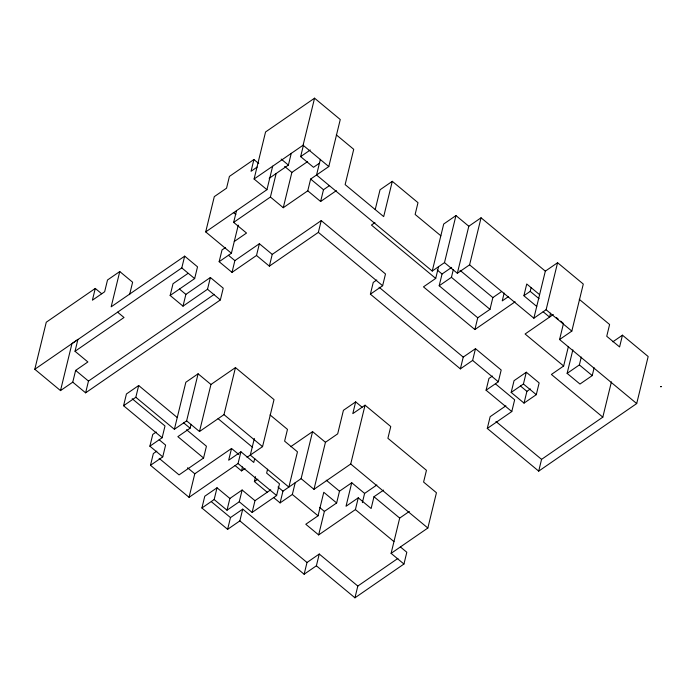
<?xml version="1.0" encoding="UTF-8"?>
<svg xmlns="http://www.w3.org/2000/svg" width="696" height="696" viewBox="0 0 696 696"><rect width="100%" height="100%" fill="white"/><g stroke="black" fill="none" stroke-linecap="round" stroke-linejoin="round"><path stroke-width="1.04" d="M77.891 339.517L75.02 351.28L87.879 361.955L75.629 370.402L72.758 382.156L60.508 390.604L34.8 369.263L46.267 322.222L95.265 288.44L101.694 293.773M60.508 390.604L71.975 343.563L78.1 339.344M95.265 288.44L92.403 300.202L104.652 291.755L107.515 279.992L119.764 271.544L132.623 282.219L129.587 294.669M72.758 382.156L85.617 392.831L88.479 381.069L214.307 294.321M119.764 271.544L111.169 306.832L184.666 256.154L197.525 266.829L194.654 278.591L170.155 295.478L183.005 306.153L207.512 289.258L210.375 277.504L223.233 288.17L220.362 299.933L85.617 392.831M254.727 458.525L253.77 462.448L240.92 451.774L238.049 463.536L189.051 497.318L150.493 465.302L162.742 456.863L149.884 446.188L162.133 437.74L123.575 405.725L126.437 393.971L138.687 385.523L177.254 417.539M123.575 405.725L135.824 397.285L138.687 385.523M170.155 295.478L173.017 283.716L187.894 273.467M34.8 369.263L181.795 267.916L184.666 256.154M183.005 306.153L185.876 294.391L210.375 277.504M149.884 446.188L152.755 434.426L156.252 432.016M256.511 255.475L269.361 266.15L272.232 254.388L259.373 243.722L256.511 255.475L232.012 272.371L219.153 261.696L231.403 253.257L205.694 231.907L214.298 196.629L226.548 188.181L229.41 176.419L253.91 159.532L258.729 163.534M150.493 465.302L153.355 453.54L156.852 451.13M162.133 437.74L165.004 425.978L132.179 398.738M162.742 456.863L165.605 445.101L159.175 439.759M135.824 397.285L174.383 429.293L185.849 382.252L198.099 373.804L210.958 384.479L199.491 431.52L186.632 420.854L198.099 373.804M219.153 261.696L222.024 249.942L225.521 247.524M234.274 241.495L246.523 233.047L233.665 222.372L236.536 210.618M253.91 159.532L251.047 171.294L257.172 167.066M231.403 253.257L238.258 225.13M159.158 458.36L179.063 474.889L203.563 457.994L177.854 436.653L190.104 428.205L191.061 424.29M205.694 231.907L266.942 189.686L254.092 179.011L265.559 131.97L314.557 98.188L340.266 119.529L328.799 166.57L310.634 179.063L307.771 190.817L283.272 207.713L270.413 197.038L276.147 173.522M232.012 272.371L234.874 260.608L259.373 243.722M189.051 497.318L194.784 473.793L231.533 448.459L238.763 454.462M266.942 189.686L272.675 166.161M203.563 457.994L206.434 446.232L186.528 429.71M199.491 431.52L223.99 414.633L235.457 367.592L274.024 399.6L262.549 446.649L247.019 457.324M239.868 520.886L304.135 574.243L307.006 562.481L242.73 509.124L239.868 520.886L227.618 529.334L201.91 507.993L204.772 496.231L217.022 487.783L229.88 498.458L227.009 510.212L214.159 499.545L217.022 487.783M269.152 178.341L288.396 165.074L291.267 153.311M283.272 207.713L291.868 172.425L307.623 161.568M254.092 179.011L303.091 145.229L314.557 98.188M319.629 163.073L313.505 167.301L300.646 156.626L303.517 144.864M231.533 448.459L228.671 460.221L240.92 451.774M235.1 465.554L241.521 470.896L242.478 466.973M227.618 529.334L230.48 517.572L242.73 509.124M320.369 159.34L316.55 175.018L432.242 271.057L444.492 262.618L455.958 215.569L468.808 226.244L457.342 273.284L444.492 262.618M254.362 438.428L250.299 455.088L288.866 487.104L297.47 451.826L284.612 441.151L287.483 429.389L270.065 414.929M239.259 501.772L242.13 490.01L254.98 500.676L252.117 512.439L239.259 501.772L227.009 510.212M307.771 190.817L320.621 201.492L323.492 189.73L329.617 185.51M267.229 492.237L254.379 481.562L255.571 476.664M269.361 266.15L318.359 232.368L321.23 220.606L385.497 273.963L382.635 285.725L370.385 294.173L460.369 368.871L472.619 360.424L475.481 348.661L501.19 370.011L498.327 381.765L486.078 390.212L511.786 411.553L487.287 428.449L538.704 471.131L636.701 403.567L648.167 356.526L622.459 335.185L612.837 341.814M267.586 469.2L266.629 473.115L279.479 483.79L276.616 495.552L252.117 512.439M273.659 497.57L280.088 502.903L282.95 491.15L301.116 478.657L312.582 431.616L325.441 442.291L313.974 489.332L301.116 478.657M280.088 502.903L292.337 494.465L295.208 482.702M375.231 209.496L380.042 189.782L392.292 181.334L418 202.675L415.129 214.438L440.838 235.779M392.292 181.334L383.687 216.613L345.129 184.605L353.725 149.318L336.307 134.859M370.385 294.173L373.247 282.411L376.754 280.001M318.046 515.806L323.779 492.281L336.638 502.956L324.388 511.395L318.646 534.919L305.796 524.253L318.046 515.806L292.337 494.465M362.103 407.212L355.673 401.879L352.802 413.633L365.052 405.194L390.76 426.535L387.898 438.297L426.457 470.305L423.594 482.067L436.444 492.742L427.849 528.02L391.1 553.355L403.95 564.03L354.951 597.812L316.384 565.796L319.255 554.033L357.814 586.049L354.951 597.812M336.638 502.956L339.5 491.193L351.75 482.746L364.608 493.421L362.364 502.625M313.974 489.332L350.723 463.997L365.052 405.194M351.75 482.746L346.016 506.27L358.266 497.823L371.125 508.498L373.987 496.735L383.618 490.097M318.646 534.919L355.404 509.585L358.266 497.823M432.242 271.057L443.709 224.016L455.958 215.569M515.127 301.794L474.881 329.547L423.464 286.865L435.713 278.417L438.576 266.655M474.881 329.547L477.743 317.785L439.185 285.769L442.047 274.015L451.669 267.377M439.185 285.769L451.434 277.33L453.34 269.491M391.1 553.355L399.695 518.076L409.326 511.438M469.591 264.845L481.058 217.796L545.333 271.153L533.867 318.202L469.591 264.845L457.342 273.284M403.95 564.03L406.821 552.267L400.391 546.934M460.369 368.871L463.232 357.109L475.481 348.661M477.743 317.785L489.993 309.337L492.864 297.584L501.607 291.546M504.156 293.06L502.242 300.898L508.367 296.67M486.078 390.212L488.94 378.45L492.437 376.04M487.287 428.449L490.149 416.686L505.896 405.829M524.088 295.582L530.213 291.363L531.17 287.439M511.177 392.44L514.048 380.677L526.298 372.23L539.148 382.904L536.285 394.667L524.036 403.106L511.177 392.44L523.427 383.992L526.298 372.23M511.786 411.553L514.649 399.791L495.578 383.957M571.825 331.096L583.292 284.055L557.583 262.714L546.116 309.755L571.825 331.096L559.575 339.544L636.701 403.567M524.036 403.106L526.898 391.352L530.395 388.933M550.545 313.191L549.588 317.106L543.158 311.773M559.575 339.544L563.395 323.858M538.704 471.131L541.566 459.369L602.814 417.148L551.397 374.457L563.647 366.009L568.432 346.408M594.14 367.758L592.226 375.596L579.977 384.044L567.118 373.369L572.851 349.844M567.118 373.369L579.368 364.921L581.282 357.083M622.459 335.185L619.588 346.947L606.738 336.272L609.609 324.51L579.246 299.306M602.814 417.148L611.419 381.86M300.646 156.626L310.277 149.988M233.665 222.372L270.413 197.038M75.02 351.28L124.019 317.498L117.598 312.165M320.621 201.492L336.377 190.634M272.232 254.388L321.23 220.606M374.935 222.65L371.438 225.06L435.713 278.417M210.958 384.479L235.457 367.592M174.383 429.293L186.632 420.854M468.808 226.244L481.058 217.796M241.521 470.896L245.027 468.478M290.71 446.702L312.582 431.616M355.673 401.879L343.424 410.318L337.69 433.843L325.441 442.291M545.333 271.153L557.583 262.714M201.91 507.993L214.159 499.545M229.88 498.458L242.13 490.01M254.379 481.562L257.877 479.152M254.98 500.676L270.735 489.819M533.867 318.202L546.325 309.572M553.303 314.514L525.088 334.002L563.647 366.009M364.608 493.421L376.858 484.973M307.006 562.481L319.255 554.033M304.135 574.243L316.384 565.796M357.814 586.049L397.912 558.409M539.6 294.678L526.742 284.003L523.879 295.765L536.729 306.44M530.213 291.363L539.052 298.697M556.495 317.646L558.149 319.029M560.637 321.091L563.125 323.161M579.368 364.921L592.226 375.596M460.039 270.335L492.864 297.584M303.091 145.229L328.799 166.57M451.434 277.33L489.993 309.337M437.227 270.013L442.047 274.015M310.634 179.063L323.492 189.73M281.167 159.071L288.396 165.074M284.638 166.422L291.868 172.425M523.427 383.992L536.285 394.667M520.469 386.01L526.898 391.352M318.359 232.368L382.635 285.725M472.619 360.424L498.327 381.765M379.085 287.248L463.232 357.109M495.952 421.506L541.566 459.369M233.369 212.463L235.857 214.525M228.445 255.275L234.874 260.608M181.795 267.916L194.654 278.591M207.512 289.258L220.362 299.933M179.446 289.058L185.876 294.391M350.723 463.997L427.849 528.02M373.987 496.735L399.695 518.076M326.233 480.179L339.5 491.193M355.404 509.585L393.962 541.601M223.99 414.633L262.549 446.649M218.074 418.67L252.622 447.354M319.56 507.393L324.388 511.395M277.982 487.017L282.95 491.15M238.049 463.536L276.616 495.552M183.683 422.872L190.104 428.205M75.629 370.402L88.479 381.069M187.555 467.79L194.784 473.793M211.41 501.738L230.48 517.572M661.2 386.68L660.565 386.619L661.2 386.68"/></g></svg>
